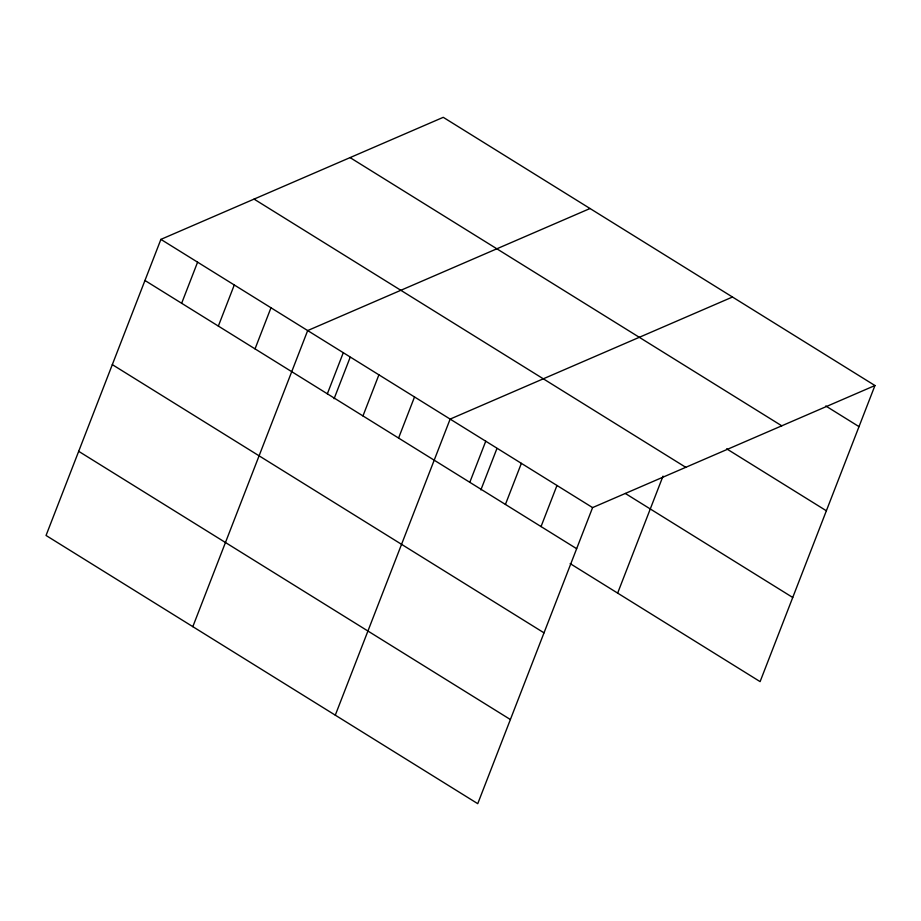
<?xml version="1.0" encoding="UTF-8"?>
<svg xmlns="http://www.w3.org/2000/svg" width="921" height="921" viewBox="0 0 921 921"><rect width="100%" height="100%" fill="white"/><g stroke="black" fill="none" stroke-linecap="round" stroke-linejoin="round"><path stroke-width="1.38" d="M160.899 239.379L46.05 535.469L477.746 803.676L592.594 507.598L874.95 385.531L443.254 117.324L160.899 239.379L592.594 507.598M181.644 303.285L197.589 262.186M218.346 326.08L234.279 284.98M255.036 348.875L270.981 307.775M192.823 626.66L307.672 330.57L590.027 208.514M327.346 393.808L343.291 352.697M334.104 398.712L350.164 357.313M362.966 415.935L378.899 374.835M398.574 438.062L414.519 396.963M335.29 715.168L450.139 419.09L732.483 297.023M469.802 482.316L485.747 441.217M480.877 489.903L496.937 448.504M505.422 504.443L521.367 463.344M541.041 526.57L556.975 485.471M617.646 593.112L663.016 476.122M874.95 385.531L760.101 681.621L570.157 563.606M825.769 405.977L859.005 426.63M350.072 157.606L781.768 425.813M726.646 448.826L826.367 510.775M254.069 199.109L685.777 467.315M625.347 493.472L792.739 597.476M144.954 280.479L576.65 548.697M112.316 364.624L544.012 632.842M78.688 451.325L510.384 719.531"/></g></svg>
